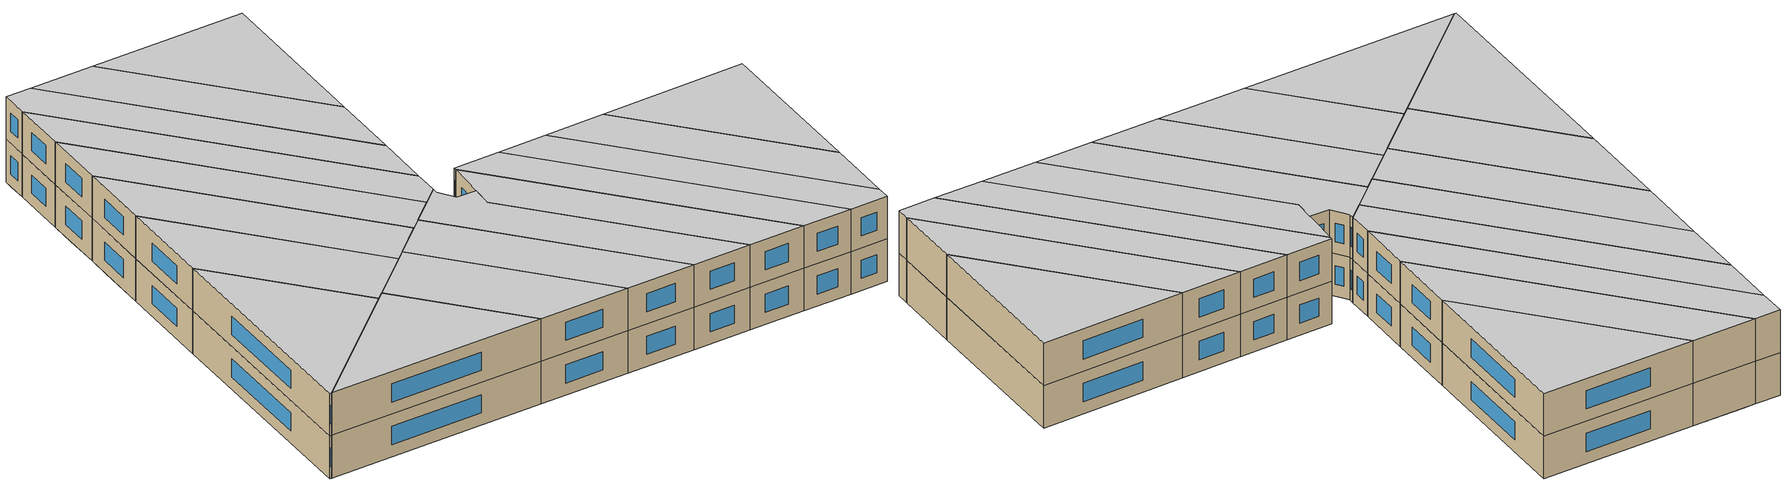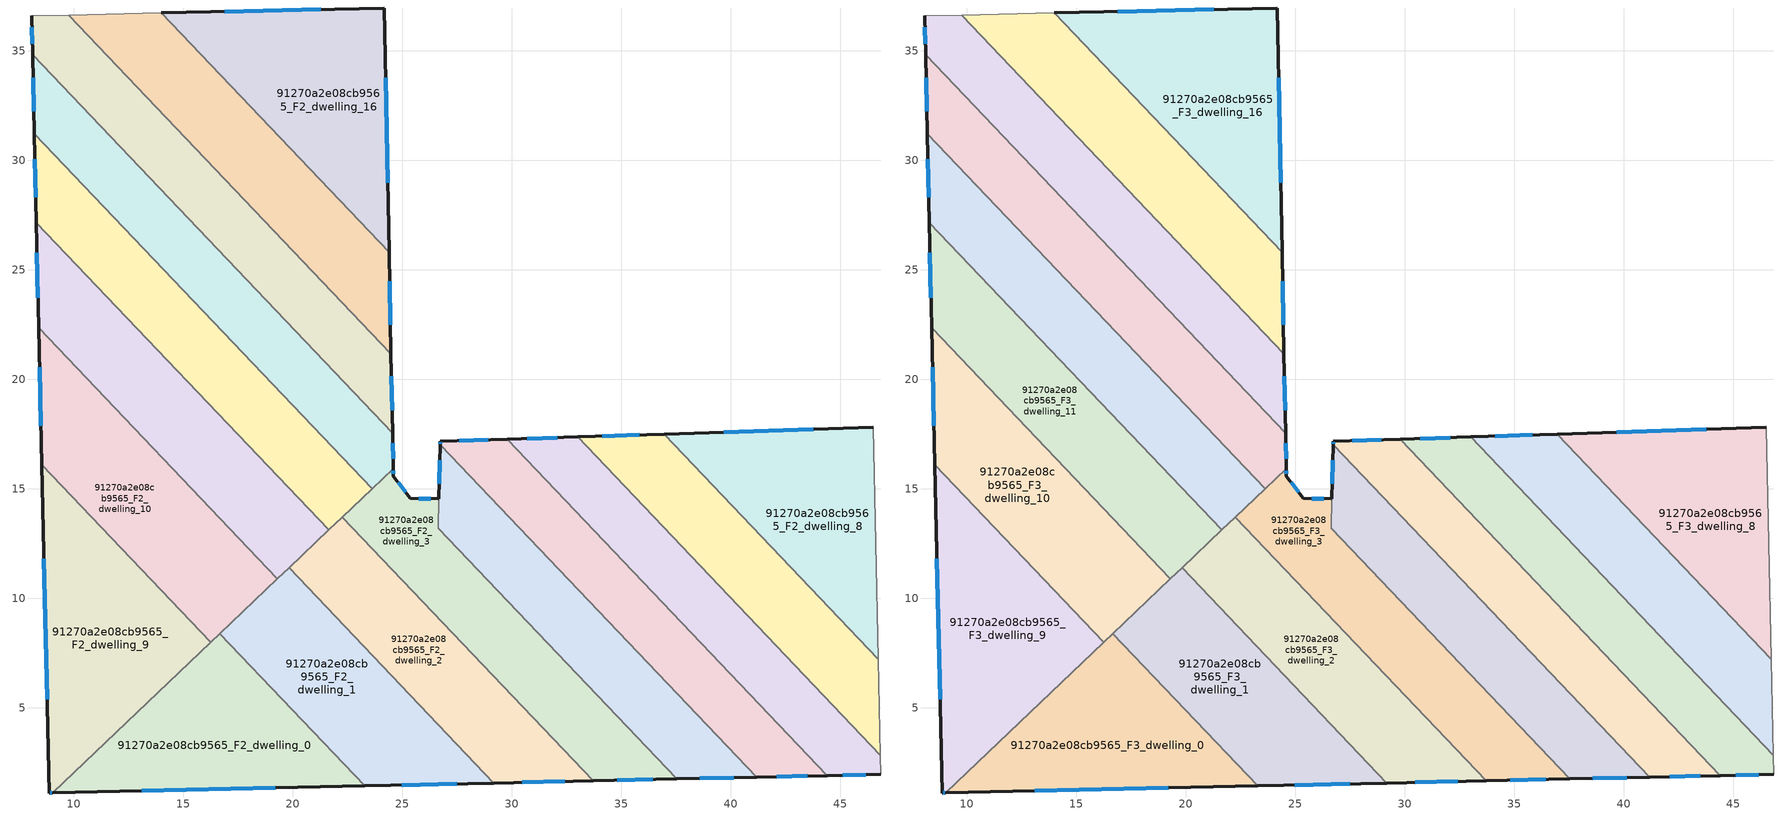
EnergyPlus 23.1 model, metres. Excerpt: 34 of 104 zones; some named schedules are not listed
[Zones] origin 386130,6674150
91270a2e08cb9565_F2_dwelling_0
 floor to 91270a2e08cb9565_F1_dwelling_0 (EU_floor_Construction): 16.66,8.39 23.28,1.44 9.03,1.12 z6
 wall outside (EU_wall_Construction): 9.03,1.12 23.28,1.44 z6:9
 wall to 91270a2e08cb9565_F2_dwelling_1 (EU_wall_Construction): 23.28,1.44 16.66,8.39 z6:9
 wall to 91270a2e08cb9565_F2_dwelling_9 (EU_wall_Construction): 16.24,7.99 9.03,1.12 z6:9
 wall to 91270a2e08cb9565_F2_dwelling_10 (EU_wall_Construction): 16.66,8.39 16.24,7.99 z6:9
 window (EU_Window_Construction): 13.1,1.21 19.21,1.35 z6.86:8.14
91270a2e08cb9565_F2_dwelling_1
 floor to 91270a2e08cb9565_F1_dwelling_1 (EU_floor_Construction): 19.83,11.4 29.18,1.57 23.28,1.44 16.66,8.39 z6
 wall outside (EU_wall_Construction): 23.28,1.44 29.18,1.57 z6:9
 wall to 91270a2e08cb9565_F2_dwelling_2 (EU_wall_Construction): 29.18,1.57 19.83,11.4 z6:9
 wall to 91270a2e08cb9565_F2_dwelling_10 (EU_wall_Construction): 19.3,10.89 16.66,8.39 z6:9
 wall to 91270a2e08cb9565_F2_dwelling_11 (EU_wall_Construction): 19.83,11.4 19.3,10.89 z6:9
 window (EU_Window_Construction): 24.96,1.47 27.49,1.53 z6.86:8.14
91270a2e08cb9565_F2_dwelling_10
 floor to 91270a2e08cb9565_F1_dwelling_10 (EU_floor_Construction): 8.42,21.13 18.7,10.33 16.24,7.99 8.53,16.09 z6
 floor to 91270a2e08cb9565_F1_dwelling_11 (EU_floor_Construction): 8.39,22.35 19.3,10.89 18.7,10.33 8.42,21.13 z6
 wall outside (EU_wall_Construction): 8.39,22.35 8.53,16.09 z6:9
 wall to 91270a2e08cb9565_F2_dwelling_11 (EU_wall_Construction): 19.3,10.89 8.39,22.35 z6:9
 wall to 91270a2e08cb9565_F2_dwelling_9 (EU_wall_Construction): 8.53,16.09 16.24,7.99 z6:9
 window (EU_Window_Construction): 8.43,20.56 8.49,17.88 z6.86:8.14
91270a2e08cb9565_F2_dwelling_11
 floor to 91270a2e08cb9565_F1_dwelling_11 (EU_floor_Construction): 8.32,25.66 20.91,12.43 19.3,10.89 8.39,22.35 z6
 floor to 91270a2e08cb9565_F1_dwelling_12 (EU_floor_Construction): 8.29,27.16 21.64,13.12 20.91,12.43 8.32,25.66 z6
 wall outside (EU_wall_Construction): 8.28,27.16 8.39,22.35 z6:9
 wall to 91270a2e08cb9565_F2_dwelling_12 (EU_wall_Construction): 21.64,13.12 8.28,27.16 z6:9
 wall to 91270a2e08cb9565_F2_dwelling_2 (EU_wall_Construction): 19.83,11.4 21.64,13.12 z6:9
 window (EU_Window_Construction): 8.32,25.78 8.36,23.72 z6.86:8.14
91270a2e08cb9565_F2_dwelling_12
 floor to 91270a2e08cb9565_F1_dwelling_13 (EU_floor_Construction): 8.19,31.21 23.61,15 22.77,14.2 8.23,29.48 z6
 floor adiabatic (EU_floor_Construction): 23.61,15 21.64,13.12 8.28,27.16 8.23,29.48 22.77,14.2 z6
 wall outside (EU_wall_Construction): 8.19,31.21 8.28,27.16 z6:9
 wall to 91270a2e08cb9565_F2_dwelling_13 (EU_wall_Construction): 23.61,15 8.19,31.21 z6:9
 wall to 91270a2e08cb9565_F2_dwelling_3 (EU_wall_Construction): 22.25,13.71 23.61,15 z6:9
 wall to 91270a2e08cb9565_F2_dwelling_2 (EU_wall_Construction): 21.64,13.12 22.25,13.71 z6:9
 window (EU_Window_Construction): 8.22,30.05 8.26,28.31 z6.86:8.14
91270a2e08cb9565_F2_dwelling_13
 floor to 91270a2e08cb9565_F1_dwelling_13 (EU_floor_Construction): 8.16,32.84 24.41,15.76 23.61,15 8.19,31.21 z6
 floor to 91270a2e08cb9565_F1_dwelling_14 (EU_floor_Construction): 8.11,34.81 24.55,17.54 24.58,15.92 24.41,15.76 8.16,32.84 z6
 wall outside (EU_wall_Construction): 8.11,34.81 8.19,31.21 / 24.58,15.92 24.55,17.54 z6:9
 wall to 91270a2e08cb9565_F2_dwelling_14 (EU_wall_Construction): 24.55,17.54 8.11,34.81 z6:9
 wall to 91270a2e08cb9565_F2_dwelling_3 (EU_wall_Construction): 23.62,15 24.58,15.92 z6:9
 window (EU_Window_Construction): 8.14,33.78 8.17,32.24 / 24.57,16.39 24.56,17.08 z6.86:8.14
91270a2e08cb9565_F2_dwelling_14
 floor to 91270a2e08cb9565_F1_dwelling_14 (EU_floor_Construction): 8.09,35.99 24.53,18.72 24.55,17.54 8.11,34.81 z6
 floor to 91270a2e08cb9565_F1_dwelling_15 (EU_floor_Construction): 9.76,36.63 24.48,21.17 24.53,18.72 8.09,35.99 8.07,36.6 z6
 wall outside (EU_wall_Construction): 24.55,17.54 24.48,21.17 / 8.07,36.6 8.11,34.81 z6:9
 wall adiabatic (EU_wall_Construction): 9.76,36.63 8.07,36.6 z6:9
 wall to 91270a2e08cb9565_F2_dwelling_15 (EU_wall_Construction): 24.48,21.17 9.76,36.63 z6:9
 window (EU_Window_Construction): 24.53,18.58 24.5,20.13 / 8.08,36.09 8.1,35.32 z6.86:8.14
91270a2e08cb9565_F2_dwelling_15
 floor to 91270a2e08cb9565_F1_dwelling_16 (EU_floor_Construction): 13.99,36.73 24.39,25.8 24.46,22.08 10.59,36.65 z6
 floor to 91270a2e08cb9565_F1_dwelling_15 (EU_floor_Construction): 10.59,36.65 24.46,22.08 24.48,21.17 9.76,36.63 z6
 wall outside (EU_wall_Construction): 24.48,21.17 24.39,25.79 z6:9
 wall to 91270a2e08cb9565_F2_dwelling_16 (EU_wall_Construction): 24.39,25.79 13.98,36.73 z6:9
 wall adiabatic (EU_wall_Construction): 13.98,36.73 9.76,36.63 z6:9
 window (EU_Window_Construction): 24.46,22.49 24.42,24.47 z6.86:8.14
91270a2e08cb9565_F2_dwelling_16
 floor to 91270a2e08cb9565_F1_dwelling_16 (EU_floor_Construction): 14.57,36.74 24.38,26.43 24.39,25.8 13.99,36.73 z6
 floor to 91270a2e08cb9565_F1_dwelling_17 (EU_floor_Construction): 24.18,36.96 24.38,26.43 14.57,36.74 z6
 wall outside (EU_wall_Construction): 24.39,25.79 24.18,36.96 13.98,36.73 z6:9
 window (EU_Window_Construction): 24.33,28.98 24.24,33.77 / 21.26,36.89 16.9,36.79 z6.86:8.14
91270a2e08cb9565_F2_dwelling_2
 floor to 91270a2e08cb9565_F1_dwelling_2 (EU_floor_Construction): 22.25,13.71 33.71,1.67 29.25,1.57 19.86,11.43 z6
 floor to 91270a2e08cb9565_F1_dwelling_1 (EU_floor_Construction): 19.86,11.43 29.25,1.57 29.18,1.57 19.83,11.4 z6
 wall outside (EU_wall_Construction): 29.18,1.57 33.71,1.67 z6:9
 wall to 91270a2e08cb9565_F2_dwelling_3 (EU_wall_Construction): 33.71,1.67 22.25,13.71 z6:9
 window (EU_Window_Construction): 30.47,1.6 32.42,1.64 z6.86:8.14
91270a2e08cb9565_F2_dwelling_3
 floor to 91270a2e08cb9565_F1_dwelling_3 (EU_floor_Construction): 26.66,14.54 26.63,13.21 37.53,1.76 33.78,1.67 22.29,13.74 24.58,15.92 24.59,15.58 25.37,14.57 z6
 floor to 91270a2e08cb9565_F1_dwelling_2 (EU_floor_Construction): 22.29,13.74 33.78,1.67 33.71,1.67 22.25,13.71 z6
 wall outside (EU_wall_Construction): 26.66,14.54 25.37,14.57 24.59,15.58 24.58,15.92 / 33.71,1.67 37.53,1.76 z6:9
 wall to 91270a2e08cb9565_F2_dwelling_4 (EU_wall_Construction): 37.53,1.76 26.63,13.21 26.66,14.54 z6:9
 window (EU_Window_Construction): 24.59,15.68 24.58,15.83 / 25.15,14.86 24.81,15.29 / 26.29,14.55 25.74,14.56 / 34.8,1.7 36.44,1.73 z6.86:8.14
91270a2e08cb9565_F2_dwelling_4
 floor to 91270a2e08cb9565_F1_dwelling_4 (EU_floor_Construction): 26.73,17.01 41.17,1.84 37.53,1.76 26.63,13.21 z6
 wall outside (EU_wall_Construction): 37.53,1.76 41.17,1.84 / 26.73,17.01 26.66,14.54 z6:9
 wall to 91270a2e08cb9565_F2_dwelling_5 (EU_wall_Construction): 41.17,1.84 26.73,17.01 z6:9
 window (EU_Window_Construction): 38.57,1.78 40.13,1.82 / 26.71,16.3 26.68,15.24 z6.86:8.14
91270a2e08cb9565_F2_dwelling_5
 floor to 91270a2e08cb9565_F1_dwelling_5 (EU_floor_Construction): 29.78,17.27 44.4,1.91 41.17,1.84 26.73,17.01 26.73,17.17 z6
 wall outside (EU_wall_Construction): 41.17,1.84 44.4,1.91 / 29.78,17.27 26.73,17.17 26.73,17.01 z6:9
 wall to 91270a2e08cb9565_F2_dwelling_6 (EU_wall_Construction): 44.4,1.91 29.78,17.27 z6:9
 window (EU_Window_Construction): 42.09,1.86 43.48,1.89 / 26.73,17.12 26.73,17.05 / 28.91,17.24 27.61,17.19 z6.86:8.14
91270a2e08cb9565_F2_dwelling_6
 floor to 91270a2e08cb9565_F1_dwelling_6 (EU_floor_Construction): 33,17.37 46.83,2.84 46.85,1.97 44.4,1.91 29.78,17.27 z6
 wall outside (EU_wall_Construction): 44.4,1.91 46.85,1.97 / 33,17.37 29.78,17.27 z6:9
 wall to 91270a2e08cb9565_F2_dwelling_7 (EU_wall_Construction): 46.83,2.84 33,17.37 z6:9
 wall adiabatic (EU_wall_Construction): 46.85,1.97 46.83,2.84 z6:9
 window (EU_Window_Construction): 45.1,1.93 46.15,1.95 / 32.08,17.34 30.7,17.3 z6.86:8.14
91270a2e08cb9565_F2_dwelling_7
 floor to 91270a2e08cb9565_F1_dwelling_7 (EU_floor_Construction): 36.95,17.5 46.73,7.23 46.83,2.84 33,17.37 z6
 wall outside (EU_wall_Construction): 36.95,17.5 33,17.37 z6:9
 wall to 91270a2e08cb9565_F2_dwelling_8 (EU_wall_Construction): 46.73,7.23 36.95,17.5 z6:9
 wall adiabatic (EU_wall_Construction): 46.83,2.84 46.73,7.23 z6:9
 window (EU_Window_Construction): 35.82,17.47 34.13,17.41 z6.86:8.14
91270a2e08cb9565_F2_dwelling_8
 floor to 91270a2e08cb9565_F1_dwelling_8 (EU_floor_Construction): 46.49,17.82 46.73,7.23 36.95,17.5 z6
 wall outside (EU_wall_Construction): 46.49,17.82 36.95,17.5 z6:9
 wall adiabatic (EU_wall_Construction): 46.73,7.23 46.49,17.82 z6:9
 window (EU_Window_Construction): 43.77,17.73 39.68,17.59 z6.86:8.14
91270a2e08cb9565_F2_dwelling_9
 floor to 91270a2e08cb9565_F1_dwelling_9 (EU_floor_Construction): 8.55,15.23 15.82,7.59 9.03,1.12 8.87,1.11 z6
 floor to 91270a2e08cb9565_F1_dwelling_10 (EU_floor_Construction): 8.53,16.09 16.24,7.99 15.82,7.59 8.55,15.23 z6
 wall outside (EU_wall_Construction): 8.53,16.09 8.87,1.11 9.03,1.12 z6:9
 window (EU_Window_Construction): 8.92,1.11 8.98,1.12 / 8.63,11.81 8.77,5.39 z6.86:8.14
91270a2e08cb9565_F3_dwelling_0
 floor to 91270a2e08cb9565_F2_dwelling_0 (EU_floor_Construction): 16.66,8.39 23.28,1.44 9.03,1.12 z9
 wall outside (EU_wall_Construction): 9.03,1.12 23.28,1.44 z9:12
 wall to 91270a2e08cb9565_F3_dwelling_1 (EU_wall_Construction): 23.28,1.44 16.66,8.39 z9:12
 wall to 91270a2e08cb9565_F3_dwelling_9 (EU_wall_Construction): 16.24,7.99 9.03,1.12 z9:12
 wall to 91270a2e08cb9565_F3_dwelling_10 (EU_wall_Construction): 16.66,8.39 16.24,7.99 z9:12
 window (EU_Window_Construction): 13.1,1.21 19.21,1.35 z9.86:11.14
 ceiling to 91270a2e08cb9565_F4_dwelling_0 (EU_floor_Construction): 23.28,1.44 16.66,8.39 9.03,1.12 z12
91270a2e08cb9565_F3_dwelling_1
 floor to 91270a2e08cb9565_F2_dwelling_1 (EU_floor_Construction): 19.83,11.4 29.18,1.57 23.28,1.44 16.66,8.39 z9
 wall outside (EU_wall_Construction): 23.28,1.44 29.18,1.57 z9:12
 wall to 91270a2e08cb9565_F3_dwelling_2 (EU_wall_Construction): 29.18,1.57 19.83,11.4 z9:12
 wall to 91270a2e08cb9565_F3_dwelling_10 (EU_wall_Construction): 19.3,10.89 16.66,8.39 z9:12
 wall to 91270a2e08cb9565_F3_dwelling_11 (EU_wall_Construction): 19.83,11.4 19.3,10.89 z9:12
 window (EU_Window_Construction): 24.96,1.47 27.49,1.53 z9.86:11.14
 ceiling to 91270a2e08cb9565_F4_dwelling_1 (EU_floor_Construction): 29.18,1.57 19.83,11.4 16.66,8.39 23.28,1.44 z12
91270a2e08cb9565_F3_dwelling_10
 floor to 91270a2e08cb9565_F2_dwelling_10 (EU_floor_Construction): 8.39,22.35 19.3,10.89 16.24,7.99 8.53,16.09 z9
 wall outside (EU_wall_Construction): 8.39,22.35 8.53,16.09 z9:12
 wall to 91270a2e08cb9565_F3_dwelling_11 (EU_wall_Construction): 19.3,10.89 8.39,22.35 z9:12
 wall to 91270a2e08cb9565_F3_dwelling_9 (EU_wall_Construction): 8.53,16.09 16.24,7.99 z9:12
 window (EU_Window_Construction): 8.43,20.56 8.49,17.88 z9.86:11.14
 ceiling to 91270a2e08cb9565_F4_dwelling_10 (EU_floor_Construction): 19.3,10.89 8.39,22.35 8.53,16.09 16.24,7.99 z12
91270a2e08cb9565_F3_dwelling_11
 floor to 91270a2e08cb9565_F2_dwelling_11 (EU_floor_Construction): 8.28,27.16 21.64,13.12 19.3,10.89 8.39,22.35 z9
 wall outside (EU_wall_Construction): 8.28,27.16 8.39,22.35 z9:12
 wall to 91270a2e08cb9565_F3_dwelling_12 (EU_wall_Construction): 21.64,13.12 8.28,27.16 z9:12
 wall to 91270a2e08cb9565_F3_dwelling_2 (EU_wall_Construction): 19.83,11.4 21.64,13.12 z9:12
 window (EU_Window_Construction): 8.32,25.78 8.36,23.72 z9.86:11.14
 ceiling to 91270a2e08cb9565_F4_dwelling_11 (EU_floor_Construction): 21.64,13.12 8.28,27.16 8.39,22.35 19.3,10.89 z12
91270a2e08cb9565_F3_dwelling_12
 floor to 91270a2e08cb9565_F2_dwelling_12 (EU_floor_Construction): 8.19,31.21 23.61,15 21.64,13.12 8.28,27.16 z9
 wall outside (EU_wall_Construction): 8.19,31.21 8.28,27.16 z9:12
 wall to 91270a2e08cb9565_F3_dwelling_13 (EU_wall_Construction): 23.61,15 8.19,31.21 z9:12
 wall to 91270a2e08cb9565_F3_dwelling_3 (EU_wall_Construction): 22.25,13.71 23.61,15 z9:12
 wall to 91270a2e08cb9565_F3_dwelling_2 (EU_wall_Construction): 21.64,13.12 22.25,13.71 z9:12
 window (EU_Window_Construction): 8.22,30.05 8.26,28.31 z9.86:11.14
 ceiling to 91270a2e08cb9565_F4_dwelling_12 (EU_floor_Construction): 23.61,15 8.19,31.21 8.28,27.16 21.64,13.12 z12
91270a2e08cb9565_F3_dwelling_13
 floor to 91270a2e08cb9565_F2_dwelling_13 (EU_floor_Construction): 8.11,34.81 24.55,17.54 24.58,15.92 23.61,15 8.19,31.21 z9
 wall outside (EU_wall_Construction): 8.11,34.81 8.19,31.21 / 24.58,15.92 24.55,17.54 z9:12
 wall to 91270a2e08cb9565_F3_dwelling_14 (EU_wall_Construction): 24.55,17.54 8.11,34.81 z9:12
 wall to 91270a2e08cb9565_F3_dwelling_3 (EU_wall_Construction): 23.62,15 24.58,15.92 z9:12
 window (EU_Window_Construction): 8.14,33.78 8.17,32.24 / 24.57,16.39 24.56,17.08 z9.86:11.14
 ceiling to 91270a2e08cb9565_F4_dwelling_13 (EU_floor_Construction): 24.58,15.92 24.55,17.54 8.11,34.81 8.19,31.21 23.61,15 z12
91270a2e08cb9565_F3_dwelling_14
 floor to 91270a2e08cb9565_F2_dwelling_14 (EU_floor_Construction): 9.76,36.63 24.48,21.17 24.55,17.54 8.11,34.81 8.07,36.6 z9
 wall outside (EU_wall_Construction): 24.55,17.54 24.48,21.17 / 8.07,36.6 8.11,34.81 z9:12
 wall adiabatic (EU_wall_Construction): 9.76,36.63 8.07,36.6 z9:12
 wall to 91270a2e08cb9565_F3_dwelling_15 (EU_wall_Construction): 24.48,21.17 9.76,36.63 z9:12
 window (EU_Window_Construction): 24.53,18.58 24.5,20.13 / 8.08,36.09 8.1,35.32 z9.86:11.14
 ceiling to 91270a2e08cb9565_F4_dwelling_14 (EU_floor_Construction): 24.55,17.54 24.48,21.17 9.76,36.63 8.07,36.6 8.11,34.81 z12
91270a2e08cb9565_F3_dwelling_15
 floor to 91270a2e08cb9565_F2_dwelling_15 (EU_floor_Construction): 13.98,36.73 24.39,25.79 24.48,21.17 9.76,36.63 z9
 wall outside (EU_wall_Construction): 24.48,21.17 24.39,25.79 z9:12
 wall to 91270a2e08cb9565_F3_dwelling_16 (EU_wall_Construction): 24.39,25.79 13.98,36.73 z9:12
 wall adiabatic (EU_wall_Construction): 13.98,36.73 9.76,36.63 z9:12
 window (EU_Window_Construction): 24.46,22.49 24.42,24.47 z9.86:11.14
 ceiling to 91270a2e08cb9565_F4_dwelling_15 (EU_floor_Construction): 24.48,21.17 24.39,25.79 13.98,36.73 9.76,36.63 z12
91270a2e08cb9565_F3_dwelling_16
 floor to 91270a2e08cb9565_F2_dwelling_16 (EU_floor_Construction): 24.18,36.96 24.39,25.79 13.98,36.73 z9
 wall outside (EU_wall_Construction): 24.39,25.79 24.18,36.96 13.98,36.73 z9:12
 window (EU_Window_Construction): 24.33,28.98 24.24,33.77 / 21.26,36.89 16.9,36.79 z9.86:11.14
 ceiling to 91270a2e08cb9565_F4_dwelling_16 (EU_floor_Construction): 24.39,25.79 24.18,36.96 13.98,36.73 z12
91270a2e08cb9565_F3_dwelling_2
 floor to 91270a2e08cb9565_F2_dwelling_2 (EU_floor_Construction): 22.25,13.71 33.71,1.67 29.18,1.57 19.83,11.4 z9
 wall outside (EU_wall_Construction): 29.18,1.57 33.71,1.67 z9:12
 wall to 91270a2e08cb9565_F3_dwelling_3 (EU_wall_Construction): 33.71,1.67 22.25,13.71 z9:12
 window (EU_Window_Construction): 30.47,1.6 32.42,1.64 z9.86:11.14
 ceiling to 91270a2e08cb9565_F4_dwelling_2 (EU_floor_Construction): 33.71,1.67 22.25,13.71 19.83,11.4 29.18,1.57 z12
91270a2e08cb9565_F3_dwelling_3
 floor to 91270a2e08cb9565_F2_dwelling_3 (EU_floor_Construction): 26.66,14.54 26.63,13.21 37.53,1.76 33.71,1.67 22.25,13.71 24.58,15.92 24.59,15.58 25.37,14.57 z9
 wall outside (EU_wall_Construction): 26.66,14.54 25.37,14.57 24.59,15.58 24.58,15.92 / 33.71,1.67 37.53,1.76 z9:12
 wall to 91270a2e08cb9565_F3_dwelling_4 (EU_wall_Construction): 37.53,1.76 26.63,13.21 26.66,14.54 z9:12
 window (EU_Window_Construction): 24.59,15.68 24.58,15.83 / 25.15,14.86 24.81,15.29 / 26.29,14.55 25.74,14.56 / 34.8,1.7 36.44,1.73 z9.86:11.14
 ceiling to 91270a2e08cb9565_F4_dwelling_3 (EU_floor_Construction): 37.53,1.76 26.63,13.21 26.66,14.54 25.37,14.57 24.59,15.58 24.58,15.92 22.25,13.71 33.71,1.67 z12
91270a2e08cb9565_F3_dwelling_4
 floor to 91270a2e08cb9565_F2_dwelling_4 (EU_floor_Construction): 26.73,17.01 41.17,1.84 37.53,1.76 26.63,13.21 z9
 wall outside (EU_wall_Construction): 37.53,1.76 41.17,1.84 / 26.73,17.01 26.66,14.54 z9:12
 wall to 91270a2e08cb9565_F3_dwelling_5 (EU_wall_Construction): 41.17,1.84 26.73,17.01 z9:12
 window (EU_Window_Construction): 38.57,1.78 40.13,1.82 / 26.71,16.3 26.68,15.24 z9.86:11.14
 ceiling to 91270a2e08cb9565_F4_dwelling_4 (EU_floor_Construction): 41.17,1.84 26.73,17.01 26.63,13.21 37.53,1.76 z12
91270a2e08cb9565_F3_dwelling_5
 floor to 91270a2e08cb9565_F2_dwelling_5 (EU_floor_Construction): 29.78,17.27 44.4,1.91 41.17,1.84 26.73,17.01 26.73,17.17 z9
 wall outside (EU_wall_Construction): 41.17,1.84 44.4,1.91 / 29.78,17.27 26.73,17.17 26.73,17.01 z9:12
 wall to 91270a2e08cb9565_F3_dwelling_6 (EU_wall_Construction): 44.4,1.91 29.78,17.27 z9:12
 window (EU_Window_Construction): 42.09,1.86 43.48,1.89 / 26.73,17.12 26.73,17.05 / 28.91,17.24 27.61,17.19 z9.86:11.14
 ceiling to 91270a2e08cb9565_F4_dwelling_5 (EU_floor_Construction): 44.4,1.91 29.78,17.27 26.73,17.17 26.73,17.01 41.17,1.84 z12
91270a2e08cb9565_F3_dwelling_6
 floor to 91270a2e08cb9565_F2_dwelling_6 (EU_floor_Construction): 33,17.37 46.83,2.84 46.85,1.97 44.4,1.91 29.78,17.27 z9
 wall outside (EU_wall_Construction): 44.4,1.91 46.85,1.97 / 33,17.37 29.78,17.27 z9:12
 wall to 91270a2e08cb9565_F3_dwelling_7 (EU_wall_Construction): 46.83,2.84 33,17.37 z9:12
 wall adiabatic (EU_wall_Construction): 46.85,1.97 46.83,2.84 z9:12
 window (EU_Window_Construction): 45.1,1.93 46.15,1.95 / 32.08,17.34 30.7,17.3 z9.86:11.14
 ceiling to 91270a2e08cb9565_F4_dwelling_6 (EU_floor_Construction): 46.85,1.97 46.83,2.84 33,17.37 29.78,17.27 44.4,1.91 z12
91270a2e08cb9565_F3_dwelling_7
 floor to 91270a2e08cb9565_F2_dwelling_7 (EU_floor_Construction): 36.95,17.5 46.73,7.23 46.83,2.84 33,17.37 z9
 wall outside (EU_wall_Construction): 36.95,17.5 33,17.37 z9:12
 wall to 91270a2e08cb9565_F3_dwelling_8 (EU_wall_Construction): 46.73,7.23 36.95,17.5 z9:12
 wall adiabatic (EU_wall_Construction): 46.83,2.84 46.73,7.23 z9:12
 window (EU_Window_Construction): 35.82,17.47 34.13,17.41 z9.86:11.14
 ceiling to 91270a2e08cb9565_F4_dwelling_7 (EU_floor_Construction): 46.83,2.84 46.73,7.23 36.95,17.5 33,17.37 z12
91270a2e08cb9565_F3_dwelling_8
 floor to 91270a2e08cb9565_F2_dwelling_8 (EU_floor_Construction): 46.49,17.82 46.73,7.23 36.95,17.5 z9
 wall outside (EU_wall_Construction): 46.49,17.82 36.95,17.5 z9:12
 wall adiabatic (EU_wall_Construction): 46.73,7.23 46.49,17.82 z9:12
 window (EU_Window_Construction): 43.77,17.73 39.68,17.59 z9.86:11.14
 ceiling to 91270a2e08cb9565_F4_dwelling_8 (EU_floor_Construction): 46.73,7.23 46.49,17.82 36.95,17.5 z12
91270a2e08cb9565_F3_dwelling_9
 floor to 91270a2e08cb9565_F2_dwelling_9 (EU_floor_Construction): 8.53,16.09 16.24,7.99 9.03,1.12 8.87,1.11 z9
 wall outside (EU_wall_Construction): 8.53,16.09 8.87,1.11 9.03,1.12 z9:12
 window (EU_Window_Construction): 8.92,1.11 8.98,1.12 / 8.63,11.81 8.77,5.39 z9.86:11.14
 ceiling to 91270a2e08cb9565_F4_dwelling_9 (EU_floor_Construction): 16.24,7.99 8.53,16.09 8.87,1.11 9.03,1.12 z12
[Building]
EU S2 Campaign: North Axis=0; Terrain=City; Solar Distribution=FullExterior
[Site:Location]
Helsinki-Vantaa.AP: Latitude=60.317; Longitude=24.963; Time Zone=2; Elevation=54.6
[SizingPeriod:WeatherFileDays]
AnnualSizingPeriod: Begin Month=1; Begin Day of Month=1; End Month=12; End Day of Month=31; Day of Week for Start Day=Monday; Use Weather File Daylight Saving Period=No; Use Weather File Rain and Snow Indicators=No
[MATERIAL]
EU_InternalMass_Material: Roughness=MediumRough; Thickness=0.1; Conductivity=1; Density=1800; Specific Heat=900; Thermal Absorptance=0.9; Solar Absorptance=0.7; Visible Absorptance=0.7
[MATERIAL:NOMASS] Roughness=MediumRough; Thermal Absorptance=0.9; Solar Absorptance=0.7; Visible Absorptance=0.7
Name | Thermal Resistance
EU_wall_NoMass | 1.10183
EU_floor_NoMass | 1.70606
[WINDOWMATERIAL:SIMPLEGLAZINGSYSTEM]
EU_Window_SimpleGlazing: UFactor=3.11035; Solar Heat Gain Coefficient=0.8; Visible Transmittance=0.8
[CONSTRUCTION]
EU_wall_Construction: EU_wall_NoMass
EU_floor_Construction: EU_floor_NoMass
EU_Window_Construction: EU_Window_SimpleGlazing
EU_InternalMass_Construction: EU_InternalMass_Material
[ZONE] Type=1; Multiplier=1; Ceiling Height=autocalculate; Floor Area=autocalculate; Part of Total Floor Area=Yes
Name | Volume
91270a2e08cb9565_F2_dwelling_0; 91270a2e08cb9565_F3_dwelling_0; 91270a2e08cb9565_F2_dwelling_2; 91270a2e08cb9565_F3_dwelling_2 | 151.742
91270a2e08cb9565_F2_dwelling_1; 91270a2e08cb9565_F3_dwelling_1 | 151.715
91270a2e08cb9565_F2_dwelling_10; 91270a2e08cb9565_F3_dwelling_10 | 170.707
91270a2e08cb9565_F2_dwelling_11; 91270a2e08cb9565_F3_dwelling_11 | 170.672
91270a2e08cb9565_F2_dwelling_12; 91270a2e08cb9565_F3_dwelling_12 | 170.702
91270a2e08cb9565_F2_dwelling_13; 91270a2e08cb9565_F3_dwelling_13 | 170.684
91270a2e08cb9565_F2_dwelling_14; 91270a2e08cb9565_F3_dwelling_14 | 170.708
91270a2e08cb9565_F2_dwelling_15; 91270a2e08cb9565_F3_dwelling_15 | 170.703
91270a2e08cb9565_F2_dwelling_16; 91270a2e08cb9565_F3_dwelling_16 | 170.701
91270a2e08cb9565_F2_dwelling_3; 91270a2e08cb9565_F3_dwelling_3 | 154.947
91270a2e08cb9565_F2_dwelling_4; 91270a2e08cb9565_F3_dwelling_4 | 148.509
91270a2e08cb9565_F2_dwelling_5; 91270a2e08cb9565_F3_dwelling_5 | 151.723
91270a2e08cb9565_F2_dwelling_6; 91270a2e08cb9565_F3_dwelling_6 | 151.737
91270a2e08cb9565_F2_dwelling_7; 91270a2e08cb9565_F3_dwelling_7 | 151.701
91270a2e08cb9565_F2_dwelling_8; 91270a2e08cb9565_F3_dwelling_8 | 151.748
91270a2e08cb9565_F2_dwelling_9; 91270a2e08cb9565_F3_dwelling_9 | 170.7
[INTERNALMASS] Construction=EU_InternalMass_Construction
Name | Zone or ZoneList | Surface Area
91270a2e08cb9565_F2_dwelling_0_EU_InternalMass | 91270a2e08cb9565_F2_dwelling_0 | 50.5805
91270a2e08cb9565_F2_dwelling_1_EU_InternalMass | 91270a2e08cb9565_F2_dwelling_1 | 50.5719
91270a2e08cb9565_F2_dwelling_2_EU_InternalMass | 91270a2e08cb9565_F2_dwelling_2 | 50.5809
91270a2e08cb9565_F2_dwelling_3_EU_InternalMass | 91270a2e08cb9565_F2_dwelling_3 | 51.6496
91270a2e08cb9565_F2_dwelling_4_EU_InternalMass | 91270a2e08cb9565_F2_dwelling_4 | 49.5079
91270a2e08cb9565_F2_dwelling_5_EU_InternalMass | 91270a2e08cb9565_F2_dwelling_5 | 50.5745
91270a2e08cb9565_F2_dwelling_6_EU_InternalMass | 91270a2e08cb9565_F2_dwelling_6 | 50.579
91270a2e08cb9565_F2_dwelling_7_EU_InternalMass | 91270a2e08cb9565_F2_dwelling_7 | 50.5673
91270a2e08cb9565_F2_dwelling_8_EU_InternalMass | 91270a2e08cb9565_F2_dwelling_8 | 50.5824
91270a2e08cb9565_F2_dwelling_9_EU_InternalMass | 91270a2e08cb9565_F2_dwelling_9 | 56.9004
91270a2e08cb9565_F2_dwelling_10_EU_InternalMass | 91270a2e08cb9565_F2_dwelling_10 | 56.9022
91270a2e08cb9565_F2_dwelling_11_EU_InternalMass | 91270a2e08cb9565_F2_dwelling_11 | 56.8908
91270a2e08cb9565_F2_dwelling_12_EU_InternalMass | 91270a2e08cb9565_F2_dwelling_12 | 56.9006
91270a2e08cb9565_F2_dwelling_13_EU_InternalMass | 91270a2e08cb9565_F2_dwelling_13 | 56.8948
91270a2e08cb9565_F2_dwelling_14_EU_InternalMass | 91270a2e08cb9565_F2_dwelling_14 | 56.9025
91270a2e08cb9565_F2_dwelling_15_EU_InternalMass | 91270a2e08cb9565_F2_dwelling_15 | 56.9008
91270a2e08cb9565_F2_dwelling_16_EU_InternalMass | 91270a2e08cb9565_F2_dwelling_16 | 56.9006
91270a2e08cb9565_F3_dwelling_0_EU_InternalMass | 91270a2e08cb9565_F3_dwelling_0 | 50.5805
91270a2e08cb9565_F3_dwelling_1_EU_InternalMass | 91270a2e08cb9565_F3_dwelling_1 | 50.5719
91270a2e08cb9565_F3_dwelling_2_EU_InternalMass | 91270a2e08cb9565_F3_dwelling_2 | 50.5809
91270a2e08cb9565_F3_dwelling_3_EU_InternalMass | 91270a2e08cb9565_F3_dwelling_3 | 51.6496
91270a2e08cb9565_F3_dwelling_4_EU_InternalMass | 91270a2e08cb9565_F3_dwelling_4 | 49.5079
91270a2e08cb9565_F3_dwelling_5_EU_InternalMass | 91270a2e08cb9565_F3_dwelling_5 | 50.5745
91270a2e08cb9565_F3_dwelling_6_EU_InternalMass | 91270a2e08cb9565_F3_dwelling_6 | 50.579
91270a2e08cb9565_F3_dwelling_7_EU_InternalMass | 91270a2e08cb9565_F3_dwelling_7 | 50.5673
91270a2e08cb9565_F3_dwelling_8_EU_InternalMass | 91270a2e08cb9565_F3_dwelling_8 | 50.5824
91270a2e08cb9565_F3_dwelling_9_EU_InternalMass | 91270a2e08cb9565_F3_dwelling_9 | 56.9004
91270a2e08cb9565_F3_dwelling_10_EU_InternalMass | 91270a2e08cb9565_F3_dwelling_10 | 56.9022
91270a2e08cb9565_F3_dwelling_11_EU_InternalMass | 91270a2e08cb9565_F3_dwelling_11 | 56.8908
91270a2e08cb9565_F3_dwelling_12_EU_InternalMass | 91270a2e08cb9565_F3_dwelling_12 | 56.9006
91270a2e08cb9565_F3_dwelling_13_EU_InternalMass | 91270a2e08cb9565_F3_dwelling_13 | 56.8948
91270a2e08cb9565_F3_dwelling_14_EU_InternalMass | 91270a2e08cb9565_F3_dwelling_14 | 56.9025
91270a2e08cb9565_F3_dwelling_15_EU_InternalMass | 91270a2e08cb9565_F3_dwelling_15 | 56.9008
91270a2e08cb9565_F3_dwelling_16_EU_InternalMass | 91270a2e08cb9565_F3_dwelling_16 | 56.9006
[OTHEREQUIPMENT] Fuel Type=Electricity; Design Level Calculation Method=Watts/Area; Power per Zone Floor Area=1; Fraction Latent=0; Fraction Radiant=0; Fraction Lost=0; Carbon Dioxide Generation Rate=0; EndUse Subcategory=EU_Step8_InternalGains
Name | Zone or ZoneList or Space or SpaceList | Schedule
EU_Step8_InternalGain_91270a2e08cb9565_F2_dwelling_0_f000 | 91270a2e08cb9565_F2_dwelling_0 | EU_Step8_GainSchedule_91270a2e08cb9565_F2_dwelling_0_f000
EU_Step8_InternalGain_91270a2e08cb9565_F2_dwelling_1_f000 | 91270a2e08cb9565_F2_dwelling_1 | EU_Step8_GainSchedule_91270a2e08cb9565_F2_dwelling_1_f000
EU_Step8_InternalGain_91270a2e08cb9565_F2_dwelling_2_f000 | 91270a2e08cb9565_F2_dwelling_2 | EU_Step8_GainSchedule_91270a2e08cb9565_F2_dwelling_2_f000
EU_Step8_InternalGain_91270a2e08cb9565_F2_dwelling_3_f000 | 91270a2e08cb9565_F2_dwelling_3 | EU_Step8_GainSchedule_91270a2e08cb9565_F2_dwelling_3_f000
EU_Step8_InternalGain_91270a2e08cb9565_F2_dwelling_4_f000 | 91270a2e08cb9565_F2_dwelling_4 | EU_Step8_GainSchedule_91270a2e08cb9565_F2_dwelling_4_f000
EU_Step8_InternalGain_91270a2e08cb9565_F2_dwelling_5_f000 | 91270a2e08cb9565_F2_dwelling_5 | EU_Step8_GainSchedule_91270a2e08cb9565_F2_dwelling_5_f000
EU_Step8_InternalGain_91270a2e08cb9565_F2_dwelling_6_f000 | 91270a2e08cb9565_F2_dwelling_6 | EU_Step8_GainSchedule_91270a2e08cb9565_F2_dwelling_6_f000
EU_Step8_InternalGain_91270a2e08cb9565_F2_dwelling_7_f000 | 91270a2e08cb9565_F2_dwelling_7 | EU_Step8_GainSchedule_91270a2e08cb9565_F2_dwelling_7_f000
EU_Step8_InternalGain_91270a2e08cb9565_F2_dwelling_8_f000 | 91270a2e08cb9565_F2_dwelling_8 | EU_Step8_GainSchedule_91270a2e08cb9565_F2_dwelling_8_f000
EU_Step8_InternalGain_91270a2e08cb9565_F2_dwelling_9_f000 | 91270a2e08cb9565_F2_dwelling_9 | EU_Step8_GainSchedule_91270a2e08cb9565_F2_dwelling_9_f000
EU_Step8_InternalGain_91270a2e08cb9565_F2_dwelling_10_f000 | 91270a2e08cb9565_F2_dwelling_10 | EU_Step8_GainSchedule_91270a2e08cb9565_F2_dwelling_10_f000
EU_Step8_InternalGain_91270a2e08cb9565_F2_dwelling_11_f000 | 91270a2e08cb9565_F2_dwelling_11 | EU_Step8_GainSchedule_91270a2e08cb9565_F2_dwelling_11_f000
EU_Step8_InternalGain_91270a2e08cb9565_F2_dwelling_12_f000 | 91270a2e08cb9565_F2_dwelling_12 | EU_Step8_GainSchedule_91270a2e08cb9565_F2_dwelling_12_f000
EU_Step8_InternalGain_91270a2e08cb9565_F2_dwelling_13_f000 | 91270a2e08cb9565_F2_dwelling_13 | EU_Step8_GainSchedule_91270a2e08cb9565_F2_dwelling_13_f000
EU_Step8_InternalGain_91270a2e08cb9565_F2_dwelling_14_f000 | 91270a2e08cb9565_F2_dwelling_14 | EU_Step8_GainSchedule_91270a2e08cb9565_F2_dwelling_14_f000
EU_Step8_InternalGain_91270a2e08cb9565_F2_dwelling_15_f000 | 91270a2e08cb9565_F2_dwelling_15 | EU_Step8_GainSchedule_91270a2e08cb9565_F2_dwelling_15_f000
EU_Step8_InternalGain_91270a2e08cb9565_F2_dwelling_16_f000 | 91270a2e08cb9565_F2_dwelling_16 | EU_Step8_GainSchedule_91270a2e08cb9565_F2_dwelling_16_f000
EU_Step8_InternalGain_91270a2e08cb9565_F3_dwelling_0_f000 | 91270a2e08cb9565_F3_dwelling_0 | EU_Step8_GainSchedule_91270a2e08cb9565_F3_dwelling_0_f000
EU_Step8_InternalGain_91270a2e08cb9565_F3_dwelling_1_f000 | 91270a2e08cb9565_F3_dwelling_1 | EU_Step8_GainSchedule_91270a2e08cb9565_F3_dwelling_1_f000
EU_Step8_InternalGain_91270a2e08cb9565_F3_dwelling_2_f000 | 91270a2e08cb9565_F3_dwelling_2 | EU_Step8_GainSchedule_91270a2e08cb9565_F3_dwelling_2_f000
EU_Step8_InternalGain_91270a2e08cb9565_F3_dwelling_3_f000 | 91270a2e08cb9565_F3_dwelling_3 | EU_Step8_GainSchedule_91270a2e08cb9565_F3_dwelling_3_f000
EU_Step8_InternalGain_91270a2e08cb9565_F3_dwelling_4_f000 | 91270a2e08cb9565_F3_dwelling_4 | EU_Step8_GainSchedule_91270a2e08cb9565_F3_dwelling_4_f000
EU_Step8_InternalGain_91270a2e08cb9565_F3_dwelling_5_f000 | 91270a2e08cb9565_F3_dwelling_5 | EU_Step8_GainSchedule_91270a2e08cb9565_F3_dwelling_5_f000
EU_Step8_InternalGain_91270a2e08cb9565_F3_dwelling_6_f000 | 91270a2e08cb9565_F3_dwelling_6 | EU_Step8_GainSchedule_91270a2e08cb9565_F3_dwelling_6_f000
EU_Step8_InternalGain_91270a2e08cb9565_F3_dwelling_7_f000 | 91270a2e08cb9565_F3_dwelling_7 | EU_Step8_GainSchedule_91270a2e08cb9565_F3_dwelling_7_f000
EU_Step8_InternalGain_91270a2e08cb9565_F3_dwelling_8_f000 | 91270a2e08cb9565_F3_dwelling_8 | EU_Step8_GainSchedule_91270a2e08cb9565_F3_dwelling_8_f000
EU_Step8_InternalGain_91270a2e08cb9565_F3_dwelling_9_f000 | 91270a2e08cb9565_F3_dwelling_9 | EU_Step8_GainSchedule_91270a2e08cb9565_F3_dwelling_9_f000
EU_Step8_InternalGain_91270a2e08cb9565_F3_dwelling_10_f000 | 91270a2e08cb9565_F3_dwelling_10 | EU_Step8_GainSchedule_91270a2e08cb9565_F3_dwelling_10_f000
EU_Step8_InternalGain_91270a2e08cb9565_F3_dwelling_11_f000 | 91270a2e08cb9565_F3_dwelling_11 | EU_Step8_GainSchedule_91270a2e08cb9565_F3_dwelling_11_f000
EU_Step8_InternalGain_91270a2e08cb9565_F3_dwelling_12_f000 | 91270a2e08cb9565_F3_dwelling_12 | EU_Step8_GainSchedule_91270a2e08cb9565_F3_dwelling_12_f000
EU_Step8_InternalGain_91270a2e08cb9565_F3_dwelling_13_f000 | 91270a2e08cb9565_F3_dwelling_13 | EU_Step8_GainSchedule_91270a2e08cb9565_F3_dwelling_13_f000
EU_Step8_InternalGain_91270a2e08cb9565_F3_dwelling_14_f000 | 91270a2e08cb9565_F3_dwelling_14 | EU_Step8_GainSchedule_91270a2e08cb9565_F3_dwelling_14_f000
EU_Step8_InternalGain_91270a2e08cb9565_F3_dwelling_15_f000 | 91270a2e08cb9565_F3_dwelling_15 | EU_Step8_GainSchedule_91270a2e08cb9565_F3_dwelling_15_f000
EU_Step8_InternalGain_91270a2e08cb9565_F3_dwelling_16_f000 | 91270a2e08cb9565_F3_dwelling_16 | EU_Step8_GainSchedule_91270a2e08cb9565_F3_dwelling_16_f000
[ZONEVENTILATION:DESIGNFLOWRATE] Schedule=EU_AlwaysOn; Design Flow Rate Calculation Method=AirChanges/Hour; Air Changes per Hour=0.756316; Ventilation Type=Natural; Fan Pressure Rise=0; Fan Total Efficiency=1; Constant Term Coefficient=1; Temperature Term Coefficient=0; Velocity Term Coefficient=0; Velocity Squared Term Coefficient=0; Minimum Indoor Temperature=-100; Maximum Indoor Temperature=100; Delta Temperature=-100; Minimum Outdoor Temperature=-100; Maximum Outdoor Temperature=100; Maximum Wind Speed=40
Name | Zone or ZoneList or Space or SpaceList
EU_ConstantAir_91270a2e08cb9565_F2_dwelling_0 | 91270a2e08cb9565_F2_dwelling_0
EU_ConstantAir_91270a2e08cb9565_F2_dwelling_1 | 91270a2e08cb9565_F2_dwelling_1
EU_ConstantAir_91270a2e08cb9565_F2_dwelling_2 | 91270a2e08cb9565_F2_dwelling_2
EU_ConstantAir_91270a2e08cb9565_F2_dwelling_3 | 91270a2e08cb9565_F2_dwelling_3
EU_ConstantAir_91270a2e08cb9565_F2_dwelling_4 | 91270a2e08cb9565_F2_dwelling_4
EU_ConstantAir_91270a2e08cb9565_F2_dwelling_5 | 91270a2e08cb9565_F2_dwelling_5
EU_ConstantAir_91270a2e08cb9565_F2_dwelling_6 | 91270a2e08cb9565_F2_dwelling_6
EU_ConstantAir_91270a2e08cb9565_F2_dwelling_7 | 91270a2e08cb9565_F2_dwelling_7
EU_ConstantAir_91270a2e08cb9565_F2_dwelling_8 | 91270a2e08cb9565_F2_dwelling_8
EU_ConstantAir_91270a2e08cb9565_F2_dwelling_9 | 91270a2e08cb9565_F2_dwelling_9
EU_ConstantAir_91270a2e08cb9565_F2_dwelling_10 | 91270a2e08cb9565_F2_dwelling_10
EU_ConstantAir_91270a2e08cb9565_F2_dwelling_11 | 91270a2e08cb9565_F2_dwelling_11
EU_ConstantAir_91270a2e08cb9565_F2_dwelling_12 | 91270a2e08cb9565_F2_dwelling_12
EU_ConstantAir_91270a2e08cb9565_F2_dwelling_13 | 91270a2e08cb9565_F2_dwelling_13
EU_ConstantAir_91270a2e08cb9565_F2_dwelling_14 | 91270a2e08cb9565_F2_dwelling_14
EU_ConstantAir_91270a2e08cb9565_F2_dwelling_15 | 91270a2e08cb9565_F2_dwelling_15
EU_ConstantAir_91270a2e08cb9565_F2_dwelling_16 | 91270a2e08cb9565_F2_dwelling_16
EU_ConstantAir_91270a2e08cb9565_F3_dwelling_0 | 91270a2e08cb9565_F3_dwelling_0
EU_ConstantAir_91270a2e08cb9565_F3_dwelling_1 | 91270a2e08cb9565_F3_dwelling_1
EU_ConstantAir_91270a2e08cb9565_F3_dwelling_2 | 91270a2e08cb9565_F3_dwelling_2
EU_ConstantAir_91270a2e08cb9565_F3_dwelling_3 | 91270a2e08cb9565_F3_dwelling_3
EU_ConstantAir_91270a2e08cb9565_F3_dwelling_4 | 91270a2e08cb9565_F3_dwelling_4
EU_ConstantAir_91270a2e08cb9565_F3_dwelling_5 | 91270a2e08cb9565_F3_dwelling_5
EU_ConstantAir_91270a2e08cb9565_F3_dwelling_6 | 91270a2e08cb9565_F3_dwelling_6
EU_ConstantAir_91270a2e08cb9565_F3_dwelling_7 | 91270a2e08cb9565_F3_dwelling_7
EU_ConstantAir_91270a2e08cb9565_F3_dwelling_8 | 91270a2e08cb9565_F3_dwelling_8
EU_ConstantAir_91270a2e08cb9565_F3_dwelling_9 | 91270a2e08cb9565_F3_dwelling_9
EU_ConstantAir_91270a2e08cb9565_F3_dwelling_10 | 91270a2e08cb9565_F3_dwelling_10
EU_ConstantAir_91270a2e08cb9565_F3_dwelling_11 | 91270a2e08cb9565_F3_dwelling_11
EU_ConstantAir_91270a2e08cb9565_F3_dwelling_12 | 91270a2e08cb9565_F3_dwelling_12
EU_ConstantAir_91270a2e08cb9565_F3_dwelling_13 | 91270a2e08cb9565_F3_dwelling_13
EU_ConstantAir_91270a2e08cb9565_F3_dwelling_14 | 91270a2e08cb9565_F3_dwelling_14
EU_ConstantAir_91270a2e08cb9565_F3_dwelling_15 | 91270a2e08cb9565_F3_dwelling_15
EU_ConstantAir_91270a2e08cb9565_F3_dwelling_16 | 91270a2e08cb9565_F3_dwelling_16
[HVACTEMPLATE:ZONE:IDEALLOADSAIRSYSTEM] System Availability Schedule=EU_AlwaysOn; Maximum Heating Supply Air Temperature=50; Minimum Cooling Supply Air Temperature=13; Maximum Heating Supply Air Humidity Ratio=0.0156; Minimum Cooling Supply Air Humidity Ratio=0.0077; Heating Limit=NoLimit; Cooling Limit=NoLimit; Heating Availability Schedule=EU_AlwaysOn; Cooling Availability Schedule=EU_CoolingOff; Dehumidification Control Type=ConstantSensibleHeatRatio; Cooling Sensible Heat Ratio=0.7; Dehumidification Setpoint=60; Humidification Control Type=None; Humidification Setpoint=30; Outdoor Air Method=None; Outdoor Air Flow Rate per Person=0.00944; Outdoor Air Flow Rate per Zone Floor Area=0; Outdoor Air Flow Rate per Zone=0; Demand Controlled Ventilation Type=None; Outdoor Air Economizer Type=NoEconomizer; Heat Recovery Type=None; Sensible Heat Recovery Effectiveness=0.7; Latent Heat Recovery Effectiveness=0.65
Name | Template Thermostat
91270a2e08cb9565_F2_dwelling_0 | EU_HeatOnly_91270a2e08cb9565_F2_dwelling_0
91270a2e08cb9565_F2_dwelling_1 | EU_HeatOnly_91270a2e08cb9565_F2_dwelling_1
91270a2e08cb9565_F2_dwelling_2 | EU_HeatOnly_91270a2e08cb9565_F2_dwelling_2
91270a2e08cb9565_F2_dwelling_3 | EU_HeatOnly_91270a2e08cb9565_F2_dwelling_3
91270a2e08cb9565_F2_dwelling_4 | EU_HeatOnly_91270a2e08cb9565_F2_dwelling_4
91270a2e08cb9565_F2_dwelling_5 | EU_HeatOnly_91270a2e08cb9565_F2_dwelling_5
91270a2e08cb9565_F2_dwelling_6 | EU_HeatOnly_91270a2e08cb9565_F2_dwelling_6
91270a2e08cb9565_F2_dwelling_7 | EU_HeatOnly_91270a2e08cb9565_F2_dwelling_7
91270a2e08cb9565_F2_dwelling_8 | EU_HeatOnly_91270a2e08cb9565_F2_dwelling_8
91270a2e08cb9565_F2_dwelling_9 | EU_HeatOnly_91270a2e08cb9565_F2_dwelling_9
91270a2e08cb9565_F2_dwelling_10 | EU_HeatOnly_91270a2e08cb9565_F2_dwelling_10
91270a2e08cb9565_F2_dwelling_11 | EU_HeatOnly_91270a2e08cb9565_F2_dwelling_11
91270a2e08cb9565_F2_dwelling_12 | EU_HeatOnly_91270a2e08cb9565_F2_dwelling_12
91270a2e08cb9565_F2_dwelling_13 | EU_HeatOnly_91270a2e08cb9565_F2_dwelling_13
91270a2e08cb9565_F2_dwelling_14 | EU_HeatOnly_91270a2e08cb9565_F2_dwelling_14
91270a2e08cb9565_F2_dwelling_15 | EU_HeatOnly_91270a2e08cb9565_F2_dwelling_15
91270a2e08cb9565_F2_dwelling_16 | EU_HeatOnly_91270a2e08cb9565_F2_dwelling_16
91270a2e08cb9565_F3_dwelling_0 | EU_HeatOnly_91270a2e08cb9565_F3_dwelling_0
91270a2e08cb9565_F3_dwelling_1 | EU_HeatOnly_91270a2e08cb9565_F3_dwelling_1
91270a2e08cb9565_F3_dwelling_2 | EU_HeatOnly_91270a2e08cb9565_F3_dwelling_2
91270a2e08cb9565_F3_dwelling_3 | EU_HeatOnly_91270a2e08cb9565_F3_dwelling_3
91270a2e08cb9565_F3_dwelling_4 | EU_HeatOnly_91270a2e08cb9565_F3_dwelling_4
91270a2e08cb9565_F3_dwelling_5 | EU_HeatOnly_91270a2e08cb9565_F3_dwelling_5
91270a2e08cb9565_F3_dwelling_6 | EU_HeatOnly_91270a2e08cb9565_F3_dwelling_6
91270a2e08cb9565_F3_dwelling_7 | EU_HeatOnly_91270a2e08cb9565_F3_dwelling_7
91270a2e08cb9565_F3_dwelling_8 | EU_HeatOnly_91270a2e08cb9565_F3_dwelling_8
91270a2e08cb9565_F3_dwelling_9 | EU_HeatOnly_91270a2e08cb9565_F3_dwelling_9
91270a2e08cb9565_F3_dwelling_10 | EU_HeatOnly_91270a2e08cb9565_F3_dwelling_10
91270a2e08cb9565_F3_dwelling_11 | EU_HeatOnly_91270a2e08cb9565_F3_dwelling_11
91270a2e08cb9565_F3_dwelling_12 | EU_HeatOnly_91270a2e08cb9565_F3_dwelling_12
91270a2e08cb9565_F3_dwelling_13 | EU_HeatOnly_91270a2e08cb9565_F3_dwelling_13
91270a2e08cb9565_F3_dwelling_14 | EU_HeatOnly_91270a2e08cb9565_F3_dwelling_14
91270a2e08cb9565_F3_dwelling_15 | EU_HeatOnly_91270a2e08cb9565_F3_dwelling_15
91270a2e08cb9565_F3_dwelling_16 | EU_HeatOnly_91270a2e08cb9565_F3_dwelling_16
[SIZING:ZONE] Zone Cooling Design Supply Air Temperature Input Method=SupplyAirTemperature; Zone Cooling Design Supply Air Temperature=13; Zone Heating Design Supply Air Temperature Input Method=SupplyAirTemperature; Zone Heating Design Supply Air Temperature=50; Zone Cooling Design Supply Air Humidity Ratio=0.008; Zone Heating Design Supply Air Humidity Ratio=0.008; Cooling Design Air Flow Method=DesignDay; Cooling Design Air Flow Rate=0; Cooling Minimum Air Flow per Zone Floor Area=0.000762; Cooling Minimum Air Flow=0; Cooling Minimum Air Flow Fraction=0.2; Heating Design Air Flow Method=DesignDay; Heating Design Air Flow Rate=0; Heating Maximum Air Flow per Zone Floor Area=0.002032; Heating Maximum Air Flow=0.141576; Heating Maximum Air Flow Fraction=0.3; Account for Dedicated Outdoor Air System=No; Dedicated Outdoor Air System Control Strategy=NeutralSupplyAir; Dedicated Outdoor Air Low Setpoint Temperature for Design=autosize; Dedicated Outdoor Air High Setpoint Temperature for Design=autosize; Zone Load Sizing Method=Sensible Load Only No Latent Load; Zone Latent Cooling Design Supply Air Humidity Ratio Input Method=HumidityRatioDifference; Zone Cooling Design Supply Air Humidity Ratio Difference=0.005; Zone Latent Heating Design Supply Air Humidity Ratio Input Method=HumidityRatioDifference; Zone Humidification Design Supply Air Humidity Ratio Difference=0.005
91270a2e08cb9565_F2_dwelling_0; 91270a2e08cb9565_F2_dwelling_1; 91270a2e08cb9565_F2_dwelling_2; 91270a2e08cb9565_F2_dwelling_3; 91270a2e08cb9565_F2_dwelling_4; 91270a2e08cb9565_F2_dwelling_5; 91270a2e08cb9565_F2_dwelling_6; 91270a2e08cb9565_F2_dwelling_7; 91270a2e08cb9565_F2_dwelling_8; 91270a2e08cb9565_F2_dwelling_9; 91270a2e08cb9565_F2_dwelling_10; 91270a2e08cb9565_F2_dwelling_11; 91270a2e08cb9565_F2_dwelling_12; 91270a2e08cb9565_F2_dwelling_13; 91270a2e08cb9565_F2_dwelling_14; 91270a2e08cb9565_F2_dwelling_15; 91270a2e08cb9565_F2_dwelling_16; 91270a2e08cb9565_F3_dwelling_0; 91270a2e08cb9565_F3_dwelling_1; 91270a2e08cb9565_F3_dwelling_2; 91270a2e08cb9565_F3_dwelling_3; 91270a2e08cb9565_F3_dwelling_4; 91270a2e08cb9565_F3_dwelling_5; 91270a2e08cb9565_F3_dwelling_6; 91270a2e08cb9565_F3_dwelling_7; 91270a2e08cb9565_F3_dwelling_8; 91270a2e08cb9565_F3_dwelling_9; 91270a2e08cb9565_F3_dwelling_10; 91270a2e08cb9565_F3_dwelling_11; 91270a2e08cb9565_F3_dwelling_12; 91270a2e08cb9565_F3_dwelling_13; 91270a2e08cb9565_F3_dwelling_14; 91270a2e08cb9565_F3_dwelling_15; 91270a2e08cb9565_F3_dwelling_16
[SCHEDULE:FILE] Column Number=1; Rows to Skip at Top=0; Number of Hours of Data=8760; Column Separator=Comma; Interpolate to Timestep=No; Minutes per Item=60; Adjust Schedule for Daylight Savings=Yes
Name | File
EU_Step8_GainSchedule_91270a2e08cb9565_F2_dwelling_0_f000 | ../../schedules/91270a2e08cb9565/91270a2e08cb9565_F2_dwelling_0_f000_gain.csv
EU_Step8_GainSchedule_91270a2e08cb9565_F2_dwelling_1_f000 | ../../schedules/91270a2e08cb9565/91270a2e08cb9565_F2_dwelling_1_f000_gain.csv
EU_Step8_GainSchedule_91270a2e08cb9565_F2_dwelling_2_f000 | ../../schedules/91270a2e08cb9565/91270a2e08cb9565_F2_dwelling_2_f000_gain.csv
EU_Step8_GainSchedule_91270a2e08cb9565_F2_dwelling_3_f000 | ../../schedules/91270a2e08cb9565/91270a2e08cb9565_F2_dwelling_3_f000_gain.csv
EU_Step8_GainSchedule_91270a2e08cb9565_F2_dwelling_4_f000 | ../../schedules/91270a2e08cb9565/91270a2e08cb9565_F2_dwelling_4_f000_gain.csv
EU_Step8_GainSchedule_91270a2e08cb9565_F2_dwelling_5_f000 | ../../schedules/91270a2e08cb9565/91270a2e08cb9565_F2_dwelling_5_f000_gain.csv
EU_Step8_GainSchedule_91270a2e08cb9565_F2_dwelling_6_f000 | ../../schedules/91270a2e08cb9565/91270a2e08cb9565_F2_dwelling_6_f000_gain.csv
EU_Step8_GainSchedule_91270a2e08cb9565_F2_dwelling_7_f000 | ../../schedules/91270a2e08cb9565/91270a2e08cb9565_F2_dwelling_7_f000_gain.csv
EU_Step8_GainSchedule_91270a2e08cb9565_F2_dwelling_8_f000 | ../../schedules/91270a2e08cb9565/91270a2e08cb9565_F2_dwelling_8_f000_gain.csv
EU_Step8_GainSchedule_91270a2e08cb9565_F2_dwelling_9_f000 | ../../schedules/91270a2e08cb9565/91270a2e08cb9565_F2_dwelling_9_f000_gain.csv
EU_Step8_GainSchedule_91270a2e08cb9565_F2_dwelling_10_f000 | ../../schedules/91270a2e08cb9565/91270a2e08cb9565_F2_dwelling_10_f000_gain.csv
EU_Step8_GainSchedule_91270a2e08cb9565_F2_dwelling_11_f000 | ../../schedules/91270a2e08cb9565/91270a2e08cb9565_F2_dwelling_11_f000_gain.csv
EU_Step8_GainSchedule_91270a2e08cb9565_F2_dwelling_12_f000 | ../../schedules/91270a2e08cb9565/91270a2e08cb9565_F2_dwelling_12_f000_gain.csv
EU_Step8_GainSchedule_91270a2e08cb9565_F2_dwelling_13_f000 | ../../schedules/91270a2e08cb9565/91270a2e08cb9565_F2_dwelling_13_f000_gain.csv
EU_Step8_GainSchedule_91270a2e08cb9565_F2_dwelling_14_f000 | ../../schedules/91270a2e08cb9565/91270a2e08cb9565_F2_dwelling_14_f000_gain.csv
EU_Step8_GainSchedule_91270a2e08cb9565_F2_dwelling_15_f000 | ../../schedules/91270a2e08cb9565/91270a2e08cb9565_F2_dwelling_15_f000_gain.csv
EU_Step8_GainSchedule_91270a2e08cb9565_F2_dwelling_16_f000 | ../../schedules/91270a2e08cb9565/91270a2e08cb9565_F2_dwelling_16_f000_gain.csv
EU_Step8_GainSchedule_91270a2e08cb9565_F3_dwelling_0_f000 | ../../schedules/91270a2e08cb9565/91270a2e08cb9565_F3_dwelling_0_f000_gain.csv
EU_Step8_GainSchedule_91270a2e08cb9565_F3_dwelling_1_f000 | ../../schedules/91270a2e08cb9565/91270a2e08cb9565_F3_dwelling_1_f000_gain.csv
EU_Step8_GainSchedule_91270a2e08cb9565_F3_dwelling_2_f000 | ../../schedules/91270a2e08cb9565/91270a2e08cb9565_F3_dwelling_2_f000_gain.csv
EU_Step8_GainSchedule_91270a2e08cb9565_F3_dwelling_3_f000 | ../../schedules/91270a2e08cb9565/91270a2e08cb9565_F3_dwelling_3_f000_gain.csv
EU_Step8_GainSchedule_91270a2e08cb9565_F3_dwelling_4_f000 | ../../schedules/91270a2e08cb9565/91270a2e08cb9565_F3_dwelling_4_f000_gain.csv
EU_Step8_GainSchedule_91270a2e08cb9565_F3_dwelling_5_f000 | ../../schedules/91270a2e08cb9565/91270a2e08cb9565_F3_dwelling_5_f000_gain.csv
EU_Step8_GainSchedule_91270a2e08cb9565_F3_dwelling_6_f000 | ../../schedules/91270a2e08cb9565/91270a2e08cb9565_F3_dwelling_6_f000_gain.csv
EU_Step8_GainSchedule_91270a2e08cb9565_F3_dwelling_7_f000 | ../../schedules/91270a2e08cb9565/91270a2e08cb9565_F3_dwelling_7_f000_gain.csv
